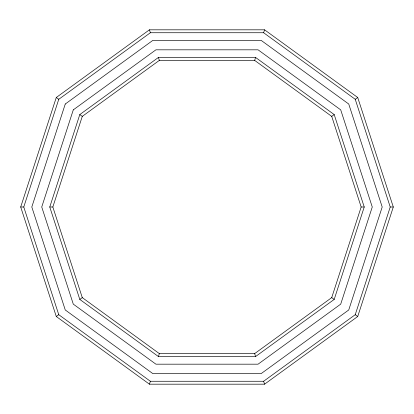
<?xml version="1.0" encoding="UTF-8"?>
<svg xmlns="http://www.w3.org/2000/svg" width="414" height="414" viewBox="0 0 414 414"><rect width="100%" height="100%" fill="white"/><g stroke="black" fill="none" stroke-linecap="round" stroke-linejoin="round"><path stroke-width="0.62" d="M20.7 207L56.278 97.497L149.428 29.818L264.572 29.818L357.722 97.497L393.3 207L357.722 316.503L264.572 384.182L149.428 384.182L56.278 316.503L20.7 207L23.769 207L58.762 314.702L150.38 381.263L263.62 381.263L355.238 314.702L390.231 207L355.238 99.298L263.62 32.737L150.38 32.737L58.762 99.298L23.769 207M49.763 207L79.793 114.58L158.412 57.463L255.588 57.463L334.207 114.58L364.237 207L334.207 299.42L255.588 356.537L158.412 356.537L79.793 299.42L49.763 207L52.832 207L82.277 297.614L159.359 353.623L254.641 353.623L331.723 297.614L361.168 207L331.723 116.386L254.641 60.377L159.359 60.377L82.277 116.386L52.832 207M149.428 384.182L150.38 381.263M158.412 356.537L159.359 353.623M254.641 60.377L255.588 57.463M263.62 32.737L264.572 29.818M56.278 316.503L58.762 314.702M79.793 299.42L82.277 297.614M331.723 116.386L334.207 114.58M355.238 99.298L357.722 97.497M361.168 207L364.237 207M390.231 207L393.3 207M56.278 97.497L58.762 99.298M79.793 114.58L82.277 116.386M331.723 297.614L334.207 299.42M355.238 314.702L357.722 316.503M149.428 29.818L150.38 32.737M158.412 57.463L159.359 60.377M254.641 353.623L255.588 356.537M263.62 381.263L264.572 384.182M65.262 104.023L31.8 207L65.262 309.977L152.859 373.625L261.141 373.625L348.738 309.977L382.2 207L348.738 104.023L261.141 40.375L152.859 40.375L65.262 104.023M73.294 109.86L41.731 207L73.294 304.14L155.928 364.18L258.072 364.18L340.706 304.14L372.269 207L340.706 109.86L258.072 49.82L155.928 49.82L73.294 109.86"/></g></svg>
